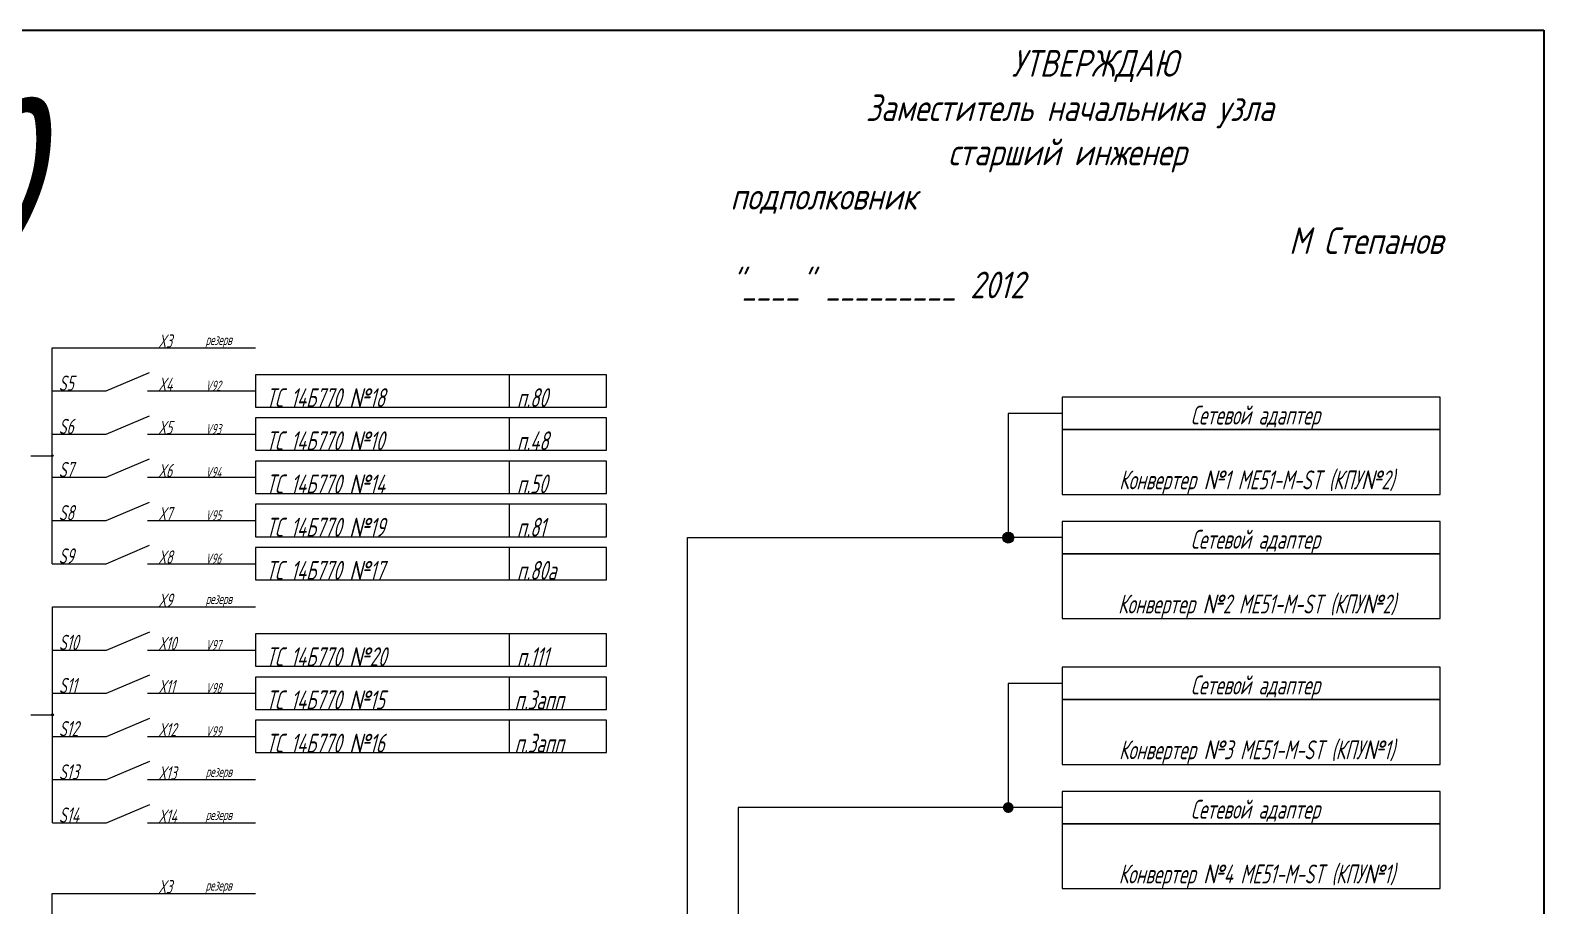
# Paper-space layout 'Main' of a CAD drawing. Extents: x 20 to 589, y 5 to 415.
# Drawn here: x 441 to 589, y 329.4 to 415 of the extents above; entities that cross this region are included whole.
import ezdxf

# ---------------------------------------------------------------- set-up
doc = ezdxf.new("R2010")
doc.units = 0
doc.header["$LTSCALE"] = 0.3
doc.layers.get('0').update_dxf_attribs({"linetype": 'CONTINUOUS', "lineweight": 15})
doc.layers.add('Format', color=7, linetype='CONTINUOUS', lineweight=30)
doc.layers.add('Text', color=242, linetype='CONTINUOUS', lineweight=15)
doc.styles.get("Standard").update_dxf_attribs({"font": 'isocpeur.ttf', "width": 0.8, "oblique": 15})

psp = doc.layouts.new('Main')

# ---------------------------------------------------------------- hatches: boundary and pattern name
h = psp.add_hatch(color=256)
edge = h.paths.add_edge_path()
edge.add_arc((443.19, 373.39), 0.0845, 0, 360)
h = psp.add_hatch(color=256)
edge = h.paths.add_edge_path()
edge.add_arc((536.65, 365.38), 0.528, 0, 360)
h = psp.add_hatch(color=256)
edge = h.paths.add_edge_path()
edge.add_arc((443.21, 348.05), 0.0845, 0, 360)
h = psp.add_hatch(color=256)
edge = h.paths.add_edge_path()
edge.add_arc((536.65, 338.98), 0.528, 0, 360)

# ---------------------------------------------------------------- linework, layer by layer
for p, q in [((443.19, 379.73), (443.19, 383.95)), ((443.19, 383.95), (452.48, 383.95)), ((452.48, 383.95), (457.76, 383.95)), ((457.76, 383.95), (463.04, 383.95)), ((487.86, 381.31), (487.86, 378.14)), ((443.19, 375.5), (443.19, 379.73)), ((443.19, 379.73), (448.47, 379.73)), ((452.48, 379.73), (457.76, 379.73)), ((457.76, 379.73), (463.04, 379.73)), ((541.93, 377.52), (536.65, 377.52)), ((536.65, 377.52), (536.65, 365.38)), ((487.86, 377.09), (487.86, 373.92)), ((443.19, 371.28), (443.19, 375.5)), ((443.19, 375.5), (448.47, 375.5)), ((452.48, 375.5), (457.76, 375.5)), ((457.76, 375.5), (463.04, 375.5)), ((441.08, 373.39), (443.19, 373.39)), ((487.86, 372.86), (487.86, 369.7)), ((443.19, 367.06), (443.19, 371.28)), ((443.19, 371.28), (448.47, 371.28)), ((452.48, 371.28), (457.76, 371.28)), ((457.76, 371.28), (463.04, 371.28)), ((487.86, 368.64), (487.86, 365.47)), ((443.19, 367.06), (448.47, 367.06)), ((443.19, 362.83), (443.19, 367.06)), ((452.48, 367.06), (457.76, 367.06)), ((457.76, 367.06), (463.04, 367.06)), ((487.86, 364.42), (487.86, 361.25)), ((505.28, 247.66), (505.28, 365.38)), ((505.28, 365.38), (536.65, 365.38)), ((541.93, 365.38), (536.65, 365.38)), ((443.19, 362.83), (448.47, 362.83)), ((452.48, 362.83), (457.76, 362.83)), ((457.76, 362.83), (463.04, 362.83)), ((443.21, 354.38), (443.21, 358.61)), ((443.21, 358.61), (452.49, 358.61)), ((452.49, 358.61), (457.77, 358.61)), ((457.77, 358.61), (463.05, 358.61)), ((487.86, 355.97), (487.86, 352.8)), ((443.21, 350.16), (443.21, 354.38)), ((443.21, 354.38), (448.49, 354.38)), ((452.49, 354.38), (457.77, 354.38)), ((457.77, 354.38), (463.05, 354.38)), ((487.86, 351.74), (487.86, 348.58)), ((541.93, 351.12), (536.65, 351.12)), ((536.65, 351.12), (536.65, 338.98)), ((443.21, 345.94), (443.21, 350.16)), ((443.21, 350.16), (448.49, 350.16)), ((452.49, 350.16), (457.77, 350.16)), ((457.77, 350.16), (463.05, 350.16)), ((441.09, 348.05), (443.21, 348.05)), ((487.86, 347.52), (487.86, 344.35)), ((443.21, 341.71), (443.21, 345.94)), ((443.21, 345.94), (448.49, 345.94)), ((452.49, 345.94), (457.77, 345.94)), ((457.77, 345.94), (463.05, 345.94)), ((443.21, 341.71), (448.49, 341.71)), ((443.21, 337.49), (443.21, 341.71)), ((452.49, 341.71), (457.77, 341.71)), ((457.77, 341.71), (463.05, 341.71)), ((536.65, 338.98), (510.25, 338.98)), ((510.25, 338.98), (510.25, 243.44)), ((541.93, 338.98), (536.65, 338.98)), ((443.21, 337.49), (448.49, 337.49)), ((452.49, 337.49), (457.77, 337.49)), ((457.77, 337.49), (463.05, 337.49)), ((443.19, 326.37), (443.19, 330.59)), ((443.19, 330.59), (452.48, 330.59)), ((452.48, 330.59), (457.76, 330.59)), ((457.76, 330.59), (463.04, 330.59))]:
    psp.add_line(p, q)
at = {"lineweight": 15}
for p, q in [((448.47, 379.73), (452.7, 381.52)), ((448.47, 375.5), (452.7, 377.3)), ((448.47, 371.28), (452.7, 373.07)), ((448.47, 367.06), (452.7, 368.85)), ((448.47, 362.83), (452.7, 364.63)), ((448.49, 354.38), (452.71, 356.18)), ((448.49, 350.16), (452.71, 351.95)), ((448.49, 345.94), (452.71, 347.73)), ((448.49, 341.71), (452.71, 343.51)), ((448.49, 337.49), (452.71, 339.28))]:
    psp.add_line(p, q, dxfattribs=at)
for points in [[(463.04, 378.14), (497.36, 378.14), (497.36, 381.31), (463.04, 381.31)], [(541.93, 375.94), (578.89, 375.94), (578.89, 379.11), (541.93, 379.11)], [(463.04, 373.92), (497.36, 373.92), (497.36, 377.09), (463.04, 377.09)], [(541.93, 369.6), (578.89, 369.6), (578.89, 375.94), (541.93, 375.94)], [(463.04, 369.7), (497.36, 369.7), (497.36, 372.86), (463.04, 372.86)], [(463.04, 365.47), (497.36, 365.47), (497.36, 368.64), (463.04, 368.64)], [(541.93, 363.79), (578.89, 363.79), (578.89, 366.96), (541.93, 366.96)], [(463.04, 361.25), (497.36, 361.25), (497.36, 364.42), (463.04, 364.42)], [(541.93, 357.46), (578.89, 357.46), (578.89, 363.79), (541.93, 363.79)], [(463.04, 352.8), (497.36, 352.8), (497.36, 355.97), (463.04, 355.97)], [(541.93, 349.54), (578.89, 349.54), (578.89, 352.71), (541.93, 352.71)], [(463.04, 348.58), (497.36, 348.58), (497.36, 351.74), (463.04, 351.74)], [(541.93, 343.2), (578.89, 343.2), (578.89, 349.54), (541.93, 349.54)], [(463.04, 344.35), (497.36, 344.35), (497.36, 347.52), (463.04, 347.52)], [(541.93, 337.39), (578.89, 337.39), (578.89, 340.56), (541.93, 340.56)], [(541.93, 331.06), (578.89, 331.06), (578.89, 337.39), (541.93, 337.39)]]:
    psp.add_lwpolyline(points, close=True)
for centre, radius in [((443.19, 373.39), 0.0845), ((536.65, 365.38), 0.528), ((443.21, 348.05), 0.0845)]:
    psp.add_circle(centre, radius)
at = {"layer": 'Format'}
for p, q in [((20, 415), (589, 415)), ((589, 415), (589, 5))]:
    psp.add_line(p, q, dxfattribs=at)

# ---------------------------------------------------------------- texts
at = {"insert": (305.43, 408.5), "char_height": 16, "attachment_point": 2}
psp.add_mtext_dynamic_manual_height_columns('Схема электроснабжения 2БП-480', width=1316.3617, gutter_width=12.5, heights=[0], dxfattribs=at)
for s, insert, char_height, width, attachment_point in [('{\\fGOST|b0|i0|c204|p34; \\fGOST|b0|i0|c0|p34; X\\fGOST|b0|i0|c204|p34;3}', (452.48, 383.95), 1.3, 17.2012, 7), ('{\\fGOST|b0|i0|c204|p34; резерв}', (457.76, 383.95), 1, 17.2012, 7), ('{\\fGOST|b0|i0|c204|p34; \\fGOST|b0|i0|c0|p34;S\\fGOST|b0|i0|c204|p34;5}', (443.19, 379.73), 1.5, 17.2012, 7), ('{\\fGOST|b0|i0|c204|p34; \\fGOST|b0|i0|c0|p34; X\\fGOST|b0|i0|c204|p34;4}', (452.48, 379.73), 1.3, 17.2012, 7), ('{\\fGOST|b0|i0|c204|p34; \\fGOST|b0|i0|c0|p34;V\\fGOST|b0|i0|c204|p34;92}', (457.76, 379.73), 1, 17.2012, 7), ('\\pi1.056;{\\fGOST|b0|i0|c204|p34;ТС \\fGOST|b0|i0|c0|p34;14\\fGOST|b0|i0|c204|p34;Б\\fGOST|b0|i0|c0|p34;770 }№{\\fGOST|b0|i0|c204|p34;18}', (463.04, 378.14), 1.848, 27.9979, 7), ('{\\fGOST|b0|i0|c204|p34; п.80}', (487.86, 378.14), 1.848, 34.32, 7), ('{\\fGOST|b0|i0|c204|p34; Сетевой адаптер}', (560.41, 375.94), 1.848, 36.96, 8), ('{\\fGOST|b0|i0|c204|p34; \\fGOST|b0|i0|c0|p34;S\\fGOST|b0|i0|c204|p34;6}', (443.19, 375.5), 1.5, 17.2012, 7), ('{\\fGOST|b0|i0|c204|p34; \\fGOST|b0|i0|c0|p34; X\\fGOST|b0|i0|c204|p34;5}', (452.48, 375.5), 1.3, 17.2012, 7), ('{\\fGOST|b0|i0|c204|p34; \\fGOST|b0|i0|c0|p34;V\\fGOST|b0|i0|c204|p34;93}', (457.76, 375.5), 1, 17.2012, 7), ('\\pi1.056;{\\fGOST|b0|i0|c204|p34;ТС \\fGOST|b0|i0|c0|p34;14\\fGOST|b0|i0|c204|p34;Б\\fGOST|b0|i0|c0|p34;770 }№{\\fGOST|b0|i0|c204|p34;10}', (463.04, 373.92), 1.848, 27.9979, 7), ('{\\fGOST|b0|i0|c204|p34; п.48}', (487.86, 373.92), 1.848, 34.32, 7), ('{\\fGOST|b0|i0|c204|p34; \\fGOST|b0|i0|c0|p34;S\\fGOST|b0|i0|c204|p34;7}', (443.19, 371.28), 1.5, 17.2012, 7), ('{\\fGOST|b0|i0|c204|p34; \\fGOST|b0|i0|c0|p34; X\\fGOST|b0|i0|c204|p34;6}', (452.48, 371.28), 1.3, 17.2012, 7), ('{\\fGOST|b0|i0|c204|p34; \\fGOST|b0|i0|c0|p34;V\\fGOST|b0|i0|c204|p34;94}', (457.76, 371.28), 1, 17.2012, 7), ('\\pi1.056;{\\fGOST|b0|i0|c204|p34;ТС \\fGOST|b0|i0|c0|p34;14\\fGOST|b0|i0|c204|p34;Б\\fGOST|b0|i0|c0|p34;770 }№{\\fGOST|b0|i0|c204|p34;14}', (463.04, 369.7), 1.848, 27.9979, 7), ('{\\fGOST|b0|i0|c204|p34; п.50}', (487.86, 369.7), 1.848, 34.32, 7), ('\\pl1.056;{\\fGOST|b0|i0|c204|p34;Конвертер }№{\\fGOST|b0|i0|c204|p34;1 ME51-M-ST (КПУ}№{\\fGOST|b0|i0|c204|p34;2)}', (560.41, 369.6), 1.848, 36.96, 8), ('{\\fGOST|b0|i0|c204|p34; \\fGOST|b0|i0|c0|p34;S\\fGOST|b0|i0|c204|p34;8}', (443.19, 367.06), 1.5, 17.2012, 7), ('{\\fGOST|b0|i0|c204|p34; \\fGOST|b0|i0|c0|p34; X\\fGOST|b0|i0|c204|p34;7}', (452.48, 367.06), 1.3, 17.2012, 7), ('{\\fGOST|b0|i0|c204|p34; \\fGOST|b0|i0|c0|p34;V\\fGOST|b0|i0|c204|p34;95}', (457.76, 367.06), 1, 17.2012, 7), ('\\pi1.056;{\\fGOST|b0|i0|c204|p34;ТС \\fGOST|b0|i0|c0|p34;14\\fGOST|b0|i0|c204|p34;Б\\fGOST|b0|i0|c0|p34;770 }№{\\fGOST|b0|i0|c204|p34;19}', (463.04, 365.47), 1.848, 27.9979, 7), ('{\\fGOST|b0|i0|c204|p34; п.81}', (487.86, 365.47), 1.848, 34.32, 7), ('{\\fGOST|b0|i0|c204|p34; Сетевой адаптер}', (560.41, 363.79), 1.848, 36.96, 8), ('{\\fGOST|b0|i0|c204|p34; \\fGOST|b0|i0|c0|p34;S\\fGOST|b0|i0|c204|p34;9}', (443.19, 362.83), 1.5, 17.2012, 7), ('{\\fGOST|b0|i0|c204|p34; \\fGOST|b0|i0|c0|p34; X\\fGOST|b0|i0|c204|p34;8}', (452.48, 362.83), 1.3, 17.2012, 7), ('{\\fGOST|b0|i0|c204|p34; \\fGOST|b0|i0|c0|p34;V\\fGOST|b0|i0|c204|p34;96}', (457.76, 362.83), 1, 17.2012, 7), ('\\pi1.056;{\\fGOST|b0|i0|c204|p34;ТС \\fGOST|b0|i0|c0|p34;14\\fGOST|b0|i0|c204|p34;Б\\fGOST|b0|i0|c0|p34;770 }№{\\fGOST|b0|i0|c204|p34;17}', (463.04, 361.25), 1.848, 27.9979, 7), ('{\\fGOST|b0|i0|c204|p34; п.80а}', (487.86, 361.25), 1.848, 34.32, 7), ('{\\fGOST|b0|i0|c204|p34; \\fGOST|b0|i0|c0|p34; X\\fGOST|b0|i0|c204|p34;9}', (452.49, 358.61), 1.3, 17.2012, 7), ('{\\fGOST|b0|i0|c204|p34; резерв}', (457.77, 358.61), 1, 17.2012, 7), ('\\pl1.056;{\\fGOST|b0|i0|c204|p34;Конвертер }№{\\fGOST|b0|i0|c204|p34;2 ME51-M-ST (КПУ}№{\\fGOST|b0|i0|c204|p34;2)}', (560.41, 357.46), 1.848, 36.96, 8), ('{\\fGOST|b0|i0|c204|p34; \\fGOST|b0|i0|c0|p34;S\\fGOST|b0|i0|c204|p34;10}', (443.21, 354.38), 1.5, 17.2012, 7), ('{\\fGOST|b0|i0|c204|p34; \\fGOST|b0|i0|c0|p34; X\\fGOST|b0|i0|c204|p34;10}', (452.49, 354.38), 1.3, 17.2012, 7), ('{\\fGOST|b0|i0|c204|p34; \\fGOST|b0|i0|c0|p34;V\\fGOST|b0|i0|c204|p34;97}', (457.77, 354.38), 1, 17.2012, 7), ('\\pi1.056;{\\fGOST|b0|i0|c204|p34;ТС \\fGOST|b0|i0|c0|p34;14\\fGOST|b0|i0|c204|p34;Б\\fGOST|b0|i0|c0|p34;770 }№{\\fGOST|b0|i0|c204|p34;20}', (463.04, 352.8), 1.848, 27.9979, 7), ('{\\fGOST|b0|i0|c204|p34; п.111}', (487.86, 352.8), 1.848, 34.32, 7), ('{\\fGOST|b0|i0|c204|p34; \\fGOST|b0|i0|c0|p34;S\\fGOST|b0|i0|c204|p34;11}', (443.21, 350.16), 1.5, 17.2012, 7), ('{\\fGOST|b0|i0|c204|p34; \\fGOST|b0|i0|c0|p34; X\\fGOST|b0|i0|c204|p34;11}', (452.49, 350.16), 1.3, 17.2012, 7), ('{\\fGOST|b0|i0|c204|p34; \\fGOST|b0|i0|c0|p34;V\\fGOST|b0|i0|c204|p34;98}', (457.77, 350.16), 1, 17.2012, 7), ('{\\fGOST|b0|i0|c204|p34; Сетевой адаптер}', (560.41, 349.54), 1.848, 36.96, 8), ('\\pi1.056;{\\fGOST|b0|i0|c204|p34;ТС \\fGOST|b0|i0|c0|p34;14\\fGOST|b0|i0|c204|p34;Б\\fGOST|b0|i0|c0|p34;770 }№{\\fGOST|b0|i0|c204|p34;15}', (463.04, 348.58), 1.848, 27.9979, 7), ('\\pi0.52799;{\\fGOST|b0|i0|c204|p34;п.3апп}', (487.86, 348.58), 1.848, 34.32, 7), ('{\\fGOST|b0|i0|c204|p34; \\fGOST|b0|i0|c0|p34;S\\fGOST|b0|i0|c204|p34;12}', (443.21, 345.94), 1.5, 17.2012, 7), ('{\\fGOST|b0|i0|c204|p34; \\fGOST|b0|i0|c0|p34; X\\fGOST|b0|i0|c204|p34;12}', (452.49, 345.94), 1.3, 17.2012, 7), ('{\\fGOST|b0|i0|c204|p34; \\fGOST|b0|i0|c0|p34;V\\fGOST|b0|i0|c204|p34;99}', (457.77, 345.94), 1, 17.2012, 7), ('\\pi1.056;{\\fGOST|b0|i0|c204|p34;ТС \\fGOST|b0|i0|c0|p34;14\\fGOST|b0|i0|c204|p34;Б\\fGOST|b0|i0|c0|p34;770 }№{\\fGOST|b0|i0|c204|p34;16}', (463.04, 344.35), 1.848, 34.32, 7), ('\\pi0.52799;{\\fGOST|b0|i0|c204|p34;п.3апп}', (487.86, 344.35), 1.848, 34.32, 7), ('\\pl1.056;{\\fGOST|b0|i0|c204|p34;Конвертер }№{\\fGOST|b0|i0|c204|p34;3 ME51-M-ST (КПУ}№{\\fGOST|b0|i0|c204|p34;1)}', (560.41, 343.2), 1.848, 36.96, 8), ('{\\fGOST|b0|i0|c204|p34; \\fGOST|b0|i0|c0|p34;S\\fGOST|b0|i0|c204|p34;13}', (443.21, 341.71), 1.5, 17.2012, 7), ('{\\fGOST|b0|i0|c204|p34; \\fGOST|b0|i0|c0|p34; X\\fGOST|b0|i0|c204|p34;13}', (452.49, 341.71), 1.3, 17.2012, 7), ('{\\fGOST|b0|i0|c204|p34; резерв}', (457.77, 341.71), 1, 17.2012, 7), ('{\\fGOST|b0|i0|c204|p34; \\fGOST|b0|i0|c0|p34;S\\fGOST|b0|i0|c204|p34;14}', (443.21, 337.49), 1.5, 17.2012, 7), ('{\\fGOST|b0|i0|c204|p34; Сетевой адаптер}', (560.41, 337.39), 1.848, 36.96, 8), ('{\\fGOST|b0|i0|c204|p34; \\fGOST|b0|i0|c0|p34; X\\fGOST|b0|i0|c204|p34;14}', (452.49, 337.49), 1.3, 17.2012, 7), ('{\\fGOST|b0|i0|c204|p34; резерв}', (457.77, 337.49), 1, 17.2012, 7), ('\\pl1.056;{\\fGOST|b0|i0|c204|p34;Конвертер }№{\\fGOST|b0|i0|c204|p34;4 ME51-M-ST (КПУ}№{\\fGOST|b0|i0|c204|p34;1)}', (560.41, 331.06), 1.848, 36.96, 8), ('{\\fGOST|b0|i0|c204|p34; \\fGOST|b0|i0|c0|p34; X\\fGOST|b0|i0|c204|p34;3}', (452.48, 330.59), 1.3, 17.2012, 7), ('{\\fGOST|b0|i0|c204|p34; резерв}', (457.76, 330.59), 1, 17.2012, 7)]:
    psp.add_mtext(s, dxfattribs=dict(insert=insert, char_height=char_height, width=width, attachment_point=attachment_point))
at = {"layer": 'Text', "insert": (509.48, 413.06), "char_height": 4, "attachment_point": 1}
psp.add_mtext_dynamic_manual_height_columns('{\\C7;       \\H0.65x;          УТВЕРЖДАЮ\\P          Заместитель начальника узла\\P^I    старший инженер\\Pподполковник\\P^I^I^I     М Степанов\\P"____" _________ 2012}', width=96.0977, gutter_width=25, heights=[0], dxfattribs=at)

doc.saveas('drawing.dxf')
